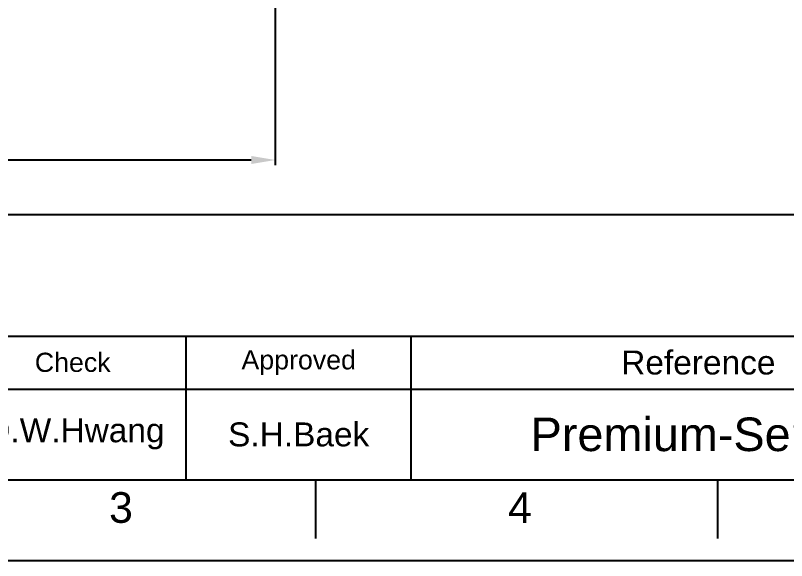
# Model space of a CAD drawing. Header units: millimetres. Extents: x 7160 to 8001, y 2712 to 3307.
# Drawn here: x 7405.9 to 7597.9, y 2712.5 to 2848.1 of the extents above; entities that cross this region are included whole.
import ezdxf

# ---------------------------------------------------------------- set-up
doc = ezdxf.new("R2010")
doc.units = ezdxf.units.MM
for name, color, linetype in [('DIM', 3, 'Continuous'), ('FORM', 7, 'Continuous'), ('벽', 2, 'Continuous')]:
    doc.layers.add(name, color=color, linetype=linetype)
doc.layers.add('TEXT', color=2, linetype='Continuous', lineweight=13)
doc.styles.get("Standard").update_dxf_attribs({"font": 'arial.ttf'})
doc.dimstyles.new('ISO-25', dxfattribs={"dimtxt": 5, "dimasz": 5, "dimexe": 1.252, "dimexo": 0.625, "dimgap": 1, "dimtad": 1, "dimtoh": 1, "dimdec": 1, "dimdsep": 46, "dimtxsty": 'Standard', "dimcen": 0, "dimclrd": 3, "dimclre": 3, "dimclrt": 4, "dimadec": 0, "dimazin": 0, "dimtfac": 1, "dimtdec": 1, "dimtmove": 0, "dimatfit": 3, "dimfxl": 1, "dimarcsym": 0})

# ---------------------------------------------------------------- blocks, each defined once
blk = doc.blocks.new('*D49')
at = {"layer": 'DIM', "color": 3, "lineweight": -2, "transparency": 16777216}
for p, q in [((7250.62, 2935.09), (7250.62, 2810.89)), ((7470.62, 2877.32), (7470.62, 2810.89)), ((7256.62, 2812.14), (7352.45, 2812.14)), ((7464.62, 2812.14), (7368.79, 2812.14))]:
    blk.add_line(p, q, dxfattribs=at)
at = {"layer": 'DIM', "color": 3, "transparency": 16777216}
for points in [[(7256.62, 2813.14), (7256.62, 2811.14), (7250.62, 2812.14)], [(7464.62, 2813.14), (7464.62, 2811.14), (7470.62, 2812.14)]]:
    blk.add_solid(points, dxfattribs=at)
at = {"layer": 'DIM', "color": 4, "transparency": 16777216, "insert": (7360.62, 2812.14), "char_height": 6, "attachment_point": 5}
blk.add_mtext('220', dxfattribs=at)

msp = doc.modelspace()

# ---------------------------------------------------------------- linework, layer by layer
at = {"layer": 'FORM'}
for p, q in [((7336.4, 2768.28), (7981.21, 2768.28)), ((7448.43, 2732.52), (7448.43, 2768.28)), ((7504.45, 2732.52), (7504.45, 2768.28)), ((7280.38, 2755.17), (7838.18, 2755.17))]:
    msp.add_line(p, q, dxfattribs=at)
at = {"layer": 'FORM', "color": 7, "linetype": 'Continuous'}
for p, q in [((7981.21, 2732.52), (7180.26, 2732.52)), ((7480.61, 2732.52), (7480.61, 2717.97)), ((7580.73, 2732.52), (7580.73, 2717.97)), ((7160.23, 2712.5), (8001.23, 2712.5))]:
    msp.add_line(p, q, dxfattribs=at)
at = {"layer": 'TEXT'}
msp.add_point((7448.43, 2757.55), dxfattribs=at)
at = {"layer": '벽'}
msp.add_line((7216.03, 2798.55), (7902.96, 2798.55), dxfattribs=at)

# ---------------------------------------------------------------- texts
at = {"layer": 'FORM', "char_height": 7.63, "attachment_point": 5}
for s, insert in [('3', (7432.18, 2725.64)), ('4', (7531.53, 2725.64))]:
    msp.add_mtext_dynamic_manual_height_columns(s, width=50.0595, gutter_width=12.51, heights=[0], dxfattribs=dict(at, insert=insert))
at = {"layer": 'TEXT', "attachment_point": 5}
for s, width, insert, char_height in [('Check', 56.019, (7420.16, 2761.78), 4.768), ('Approved', 56.019, (7476.44, 2761.72), 4.768), ('Reference', 143.0272, (7575.97, 2761.72), 5.959), ('Premium-Series', 143.0272, (7575.97, 2743.84), 8.3433), ('D.W.Hwang', 56.019, (7420.84, 2744.01), 5.959), ('S.H.Baek', 56.019, (7476.44, 2743.84), 5.959)]:
    msp.add_mtext_dynamic_manual_height_columns(s, width=width, gutter_width=29.8, heights=[0], dxfattribs=dict(at, insert=insert, char_height=char_height))

# ---------------------------------------------------------------- dimensions: what is measured, and where the dimension line sits
at = {"layer": 'DIM'}
dim = msp.add_linear_dim(base=(7470.62, 2812.14), p1=(7250.62, 2935.72), p2=(7470.62, 2877.95), dimstyle='ISO-25', override={"dimtxt": 6, "dimasz": 6, "dimgap": 1.5, "dimtih": 1, "dimtmove": 2}, dxfattribs=at)
dim.commit()
dim.dimension.update_dxf_attribs({"geometry": '*D49', "text_midpoint": (7360.62, 2812.14), "dimtype": 160})

doc.saveas('drawing.dxf')
